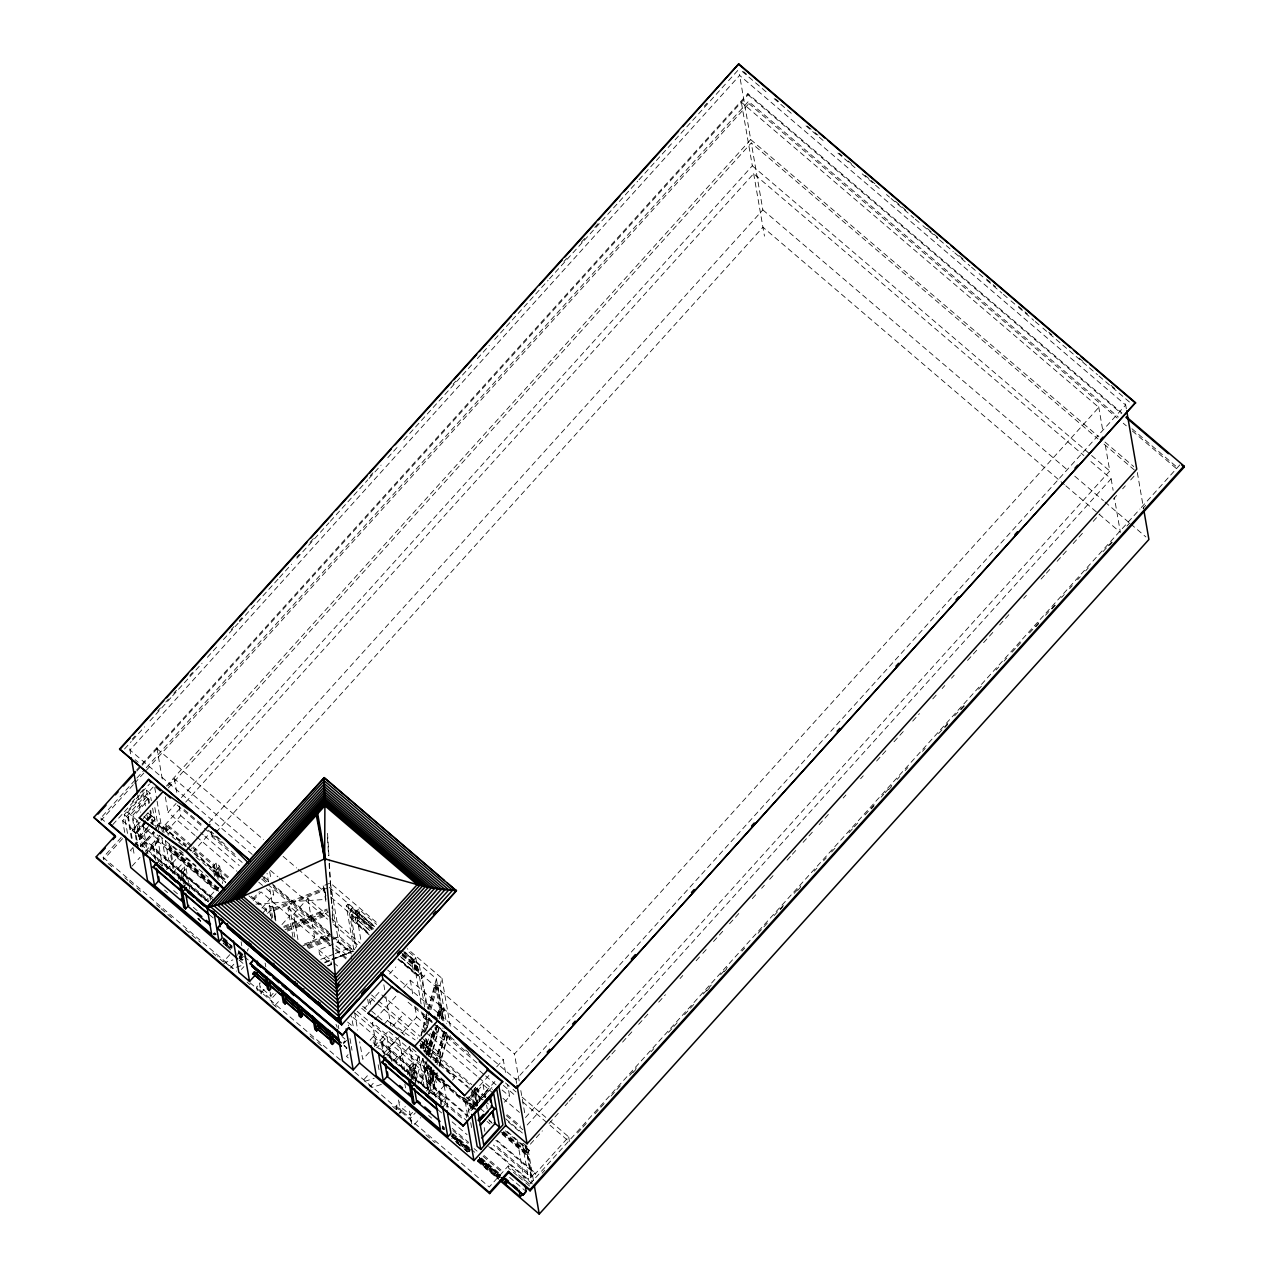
<?xml version="1.0" encoding="UTF-8"?>
<svg xmlns="http://www.w3.org/2000/svg" width="1278" height="1278" viewBox="0 0 1278 1278"><rect width="100%" height="100%" fill="white"/><g stroke="black" fill="none" stroke-linecap="round" stroke-linejoin="round"><path stroke-width="0.75" stroke-dasharray="5 3.75" d="M458.626 1144.209C464.633 1146.094 456.773 1135.056 454.553 1139.593M455.655 1138.363L461.182 1143.522M469.489 1149.625C468.563 1147.324 462.348 1143.746 464.01 1148.475M464.505 1145.919L469.825 1151.43M461.31 1145.871C464.585 1143.123 454.441 1134.065 453.418 1139.129M454.409 1137.228L457.796 1141.637L462.428 1144.641M470.016 1150.168L468.802 1151.318L469.937 1149.721C468.307 1147.932 462.141 1141.717 462.54 1147.181M463.259 1144.784L469.809 1151.782M500.145 1175.313C497.925 1171.495 494.075 1175.297 498.356 1177.294M497.254 1173.396L500.337 1176.878M237.644 955.289L238.267 953.132M420.845 1035.468L427.587 1010.93M428.098 1009.045L436.405 978.836L404.679 951.759M421.229 1035.867L426.469 1016.825M428.561 1009.205L435.367 984.459L439.967 985.61L443.977 1008.773L441.357 1018.294M423.433 1032.352L429.184 1011.393M429.712 1009.492L436.517 984.747L440.511 1007.911L438.418 1015.515M424.584 1032.64L428.769 1017.4M430.862 1009.78L437.667 985.034L441.661 1008.198L439.057 1017.719M439.967 985.61L441.98 978.325L407.267 948.707M426.277 1055.213L432.555 1032.368M437.268 1015.227L439.36 1007.607L435.367 984.459M426.996 1054.43L433.801 1029.669M437.459 1016.345L439.552 1008.725L444.169 1009.892L446.501 1023.406M427.954 1053.599L435.287 1026.937M428.146 1054.717L435.478 1028.055M438.61 1016.633L440.702 1009.013L442.699 1020.595M436.964 1025.323L424.823 1069.111L425.606 1073.568M429.296 1055.005L437.156 1026.442M439.249 1018.838L441.853 1009.316L443.865 1020.882M430.366 1058.28L439.265 1025.915M431.085 1057.497L439.456 1027.033M441.549 1019.413L444.169 1009.892M437.188 1073.025L434.041 1084.463L429.424 1083.297L433.082 1069.974M435.175 1062.353L443.546 1031.889L442.891 1028.023M433.577 1070.037L428.386 1088.92L426.261 1091.252M435.638 1062.481L444.984 1028.502M430.574 1083.584L434.248 1070.261M436.341 1062.641L444.712 1032.177M434.871 1072.45L431.74 1083.872L428.402 1064.574M436.964 1064.83L445.862 1032.464M439.073 1065.453L441.086 1058.12L440.319 1053.663L445.846 1033.519L436.469 1025.515M437.06 1072.769L435.558 1078.265L436.325 1082.722M439.281 1065.421L448.163 1033.055L443.546 1031.889M468.595 1117.02L433.769 1087.29L437.411 1074.015M439.504 1066.427L448.354 1034.158L449.233 1039.19L479.314 1064.862M449.233 1039.19L450.223 1035.547M412.123 1076.955L418.385 1055.995M420.654 1048.375L422.922 1040.755M425.766 1031.218L429.743 1017.895M412.219 1077.498L418.481 1056.555M421.325 1047.017L423.018 1041.314M427.012 1027.975L429.839 1018.438M415.142 1082.386L422.123 1059.67M424.456 1052.098L430.287 1033.151M425.446 1062.849L423.785 1068.216L424.552 1072.673L421.085 1083.968M428.194 1053.903L429.839 1048.519L429.073 1044.062L433.482 1029.733L429.6 1044.509L430.366 1048.966M451.549 1136.941L452.731 1135.535L452.045 1134.497L470.176 1149.928M480.384 1158.491L483.755 1161.846L482.125 1161.335L481.007 1162.565L482.685 1163.523L479.282 1159.721M478.387 1160.136C481.614 1165.057 484.394 1159.418 479.314 1157.836L499.267 1175.824M132.369 739.004L135.037 736.048M157.753 710.919L160.437 707.964M165.773 702.037L168.456 699.082M173.792 693.171L176.476 690.216M189.831 675.423L192.499 672.468M231.254 629.591L233.922 626.635M239.274 620.725L241.941 617.769M296.736 557.144L299.403 554.189M310.091 542.351L315.442 536.441M370.221 475.815L372.904 472.86M453.067 384.151L455.751 381.195M563.981 261.431L566.649 258.476M581.346 242.213L585.356 237.772M594.717 227.42L600.053 221.509M704.29 106.186L706.958 103.23M124.541 748.988L131.235 741.607M132.561 740.122L144.59 726.815M149.941 720.904L171.316 697.245M172.658 695.759L188.681 678.027M190.023 676.541L202.052 663.234M207.387 657.323L218.091 645.502M223.426 639.575L238.123 623.313M239.465 621.843L278.221 578.966M279.547 577.48L291.576 564.173M296.927 558.262L328.989 522.782M330.331 521.296L367.744 479.889M369.086 478.419L381.1 465.112M387.793 457.716L398.48 445.894M403.816 439.967L471.965 364.565M477.317 358.655L489.346 345.348M494.682 339.437L548.134 280.281M549.476 278.812L582.88 241.846M584.222 240.376L637.674 181.22M639 179.751L655.039 162.002M656.381 160.533L673.746 141.299M675.088 139.829L727.198 82.159M728.54 80.69L739.227 68.852M136.618 770.027L140.644 765.586M141.97 764.1L747.886 93.661L1121.892 412.986M136.826 771.145L140.836 766.704M142.162 765.218L748.077 94.78L747.886 93.661M133.263 784.74L101.154 820.284L100.754 818.048L135.564 779.548M136.89 778.062L144.925 769.18M146.267 767.695L748.477 101.345L1118.314 417.091M134.605 783.254L748.86 103.582L748.477 101.345M132.257 801.785L134.877 798.878M140.133 793.079L144.063 788.718M112.768 824.677L149.51 784.021M127.496 833.432L124.254 814.629L146.443 790.076L150.021 793.127L151.315 800.635M132.113 838.272L127.608 812.233L143.471 794.692L150.165 800.411M124.701 832.425L122.688 820.716L153.072 787.088M131.394 838.352L127.832 817.68L150.021 793.127M147.944 798.51L132.081 816.051L134.925 832.505L145.5 820.811M166.444 786.082L750.713 139.59L739.435 74.3M122.592 838.592L103.566 859.647L103.183 857.41L122.209 836.355M167.849 786.066L174.415 778.813L255.36 847.921M168.361 787.951L751.288 142.928L1097.978 438.929M147.417 828.112L139.494 836.882L132.241 830.221L138.855 822.92M144.142 817.073L148.104 812.68L155.245 818.783L148.743 826.658M132.337 830.78L140.276 822.01M141.586 820.556L148.104 812.68M146.81 819.358L150.788 814.965M145.596 821.371L135.021 833.064L137.545 847.697M146.906 819.917L150.884 815.524M146.491 822.137L135.915 833.831L138.439 848.464M147.801 820.684L151.762 816.291L153.04 823.607M139.494 836.882L149.957 824.63M151.283 823.176L155.245 818.783M133.391 845.716L147.928 829.63M133.024 847.458L130.42 850.349L133.998 853.4L133.024 847.761M134.334 846.004L150.005 828.671M195.023 835.429L168.025 812.361L176.044 803.479M181.396 797.568L752.327 165.82L741.24 101.649M156.731 825.828L159.255 823.032L186.444 846.244M155.565 828.703L158.744 825.205L186.38 844.598M214.512 901.022L144.51 841.259L141.347 844.758L208.378 901.98M140.516 846.164L153.584 831.722M140.516 846.611L153.727 831.994L154.606 832.761L141.395 847.378M164.015 832.889L163.025 827.185L180.406 807.968M185.741 802.057L753.669 173.648L1083.872 455.543M132.097 866.117L140.037 857.346M145.309 851.499L159.846 835.429M144.126 854.87L159.974 837.33L157.29 835.045M144.047 856.292L161.092 837.425M166.348 831.611L180.773 815.636L179.112 805.955M158.2 841.451L148.695 851.979L205.886 900.814L215.391 890.287L158.2 841.451L162.37 865.637M168.808 849.71L171.779 845.093L168.808 849.71L217.068 890.91L219.177 888.577M166.555 869.711L182.594 851.947M209.336 822.361L762.854 209.896L751.288 142.928M172.498 873.225L177.562 867.602L177.85 869.28L170.709 863.177M187.131 858.353L177.754 868.72L211.078 897.172M192.483 852.426L211.221 831.706L220.247 839.406M178.92 879.36L177.977 873.88L184.32 866.867L186.109 868.385L188.952 884.855L207.899 901.038M242.165 862.41L212.084 836.723L214.752 833.767M216.094 832.282L762.934 227.212L1064.35 484.554M180.709 880.893L179.767 875.398L186.109 868.385M214.544 876.293L212.867 866.644L216.046 863.129L219.624 866.18L222.612 883.545M218.107 879.344L216.445 869.695L219.624 866.18M218.985 887.459L216.877 889.792L216.206 885.942M213.65 934.394L214.768 933.164L216.142 934.346M252.98 898.769L259.45 891.613M253.22 900.511L261 891.9L314.58 937.493L306.8 946.103M223.139 941.279L224.193 939.761M223.522 943.531L225.679 941.023L226.174 943.867M223.57 943.819L224.624 942.301M228.746 946.774L225.966 944.394L226.957 942.397L231.43 946.215L230.312 947.445L231.366 945.88L223.378 939.218M226.03 944.73L227.149 943.515L226.206 945.784L226.03 944.73L230.2 948.292L231.254 946.726L230.2 948.292M261.91 908.051L273.716 894.983L272.374 887.236M263.124 912.652L269.466 905.623L270.824 906.789L272.837 918.451M229.8 954.698L223.315 961.871L217.26 956.695M267.549 913.419L269.674 911.07L327.36 888.002M223.698 964.107L225.295 962.35L232.9 959.922M240.296 955.465L239.29 957.238L240.743 958.484L241.846 957.254L240.296 955.465L239.194 956.695L242.676 959.858M230.471 967.973L234.353 963.676M239.545 957.925L243.443 953.628M241.766 956.711L240.743 958.484M243.443 956.279L239.449 960.705L243.203 959.49M292.934 937.062L287.917 907.971L289.499 906.214L328.526 939.538M241.366 969.459L243.906 966.647M281.943 924.553L289.563 916.118M297.95 939.602L293.573 914.217L307.838 898.434L330.283 917.588M257.341 990.61L256.718 987.031L260.424 982.942M260.728 993.23L265.664 987.782M353.878 949.953L346.274 905.958L347.872 904.201L373.416 926.007M273.188 993.325L270.824 995.961L260.089 986.808M356.418 947.03L350.044 910.112L351.626 908.37L373.975 927.445M276.096 993.629L271.016 999.252L256.718 987.031M368.288 933.18L356.243 922.892L354.613 913.403L358.575 909.025L376.627 924.441M275.089 1005.371L280.17 999.747M369.326 935.017L352.872 920.959L353.655 920.08L368.623 932.86M371.882 929.905L356.929 917.141L353.75 920.639L351.626 908.37M356.243 922.892L360.204 918.515L358.575 909.025M389.502 973.932L395.845 966.919M378.927 992.415L364.661 1008.214L363.974 1004.3M415.765 957.861L411.804 962.238L413.433 971.727L417.411 967.334L415.765 957.861L406.739 950.145M412.411 962.414L413.992 960.657M413.401 962.654L414.184 961.775M343.159 1042.752L344.74 1040.995L344.932 1042.113M421.101 1003.901L414.391 965.05L415.973 963.292L403.768 952.877M343.351 1043.87L346.514 1040.356M424.711 1007.16L417.778 966.983L419.36 965.241L403.481 951.679M374.917 1019.429L397.218 994.747M403.784 987.495L410.334 980.242L503.276 1059.59L505.96 1075.086M397.762 959.283L417.203 975.897L418.002 975.018L398.544 958.404M401.819 955.465L421.261 972.063L418.098 975.577L415.973 963.292M348.031 1054.622L346.45 1056.379L348.239 1057.912M424.839 975.114L421.676 978.629L398.64 958.963M384.343 1024.029L387.506 1020.515L415.158 1039.909M373.288 1036.57L370.125 1040.084L441.613 1101.125L444.776 1097.61L373.288 1036.57L374.917 1045.963M369.214 1052.225L362.728 1059.398L359.693 1041.81M374.406 1046.474L387.378 1032.129M392.538 1026.41L403.944 1013.789M383.895 1053.36L397.027 1038.838M402.266 1033.039L416.708 1017.064L415.031 1007.368M391.819 1061.331L389.471 1047.8L398.992 1037.273M364.022 1079.463L369.214 1073.728M386.084 1055.069L391.26 1049.318L389.471 1047.8M387.665 1055.963L391.643 1051.554L391.26 1049.318M432.523 1022.144L428.609 1018.806L427.028 1020.563L423.449 1017.512L428.21 1012.24M369.869 1087.003L375.061 1081.268M393.225 1061.171L398.416 1055.42L400.206 1056.954L402.538 1070.501M394.806 1062.066L398.8 1057.657L398.416 1055.42M400.206 1056.954L409.711 1046.426L417.267 1052.88M428.402 1056.219L425.382 1038.742L426.74 1039.909L420.398 1046.922L470.448 1089.655M407.698 1074.686L406.755 1069.191L413.098 1062.178L414.887 1063.711L418.273 1083.297M409.487 1076.204L408.545 1070.724L414.887 1063.711M428.098 1065.996L426.181 1069.446L472.924 1109.352M426.181 1069.446L429.344 1065.932M396.739 1109.623L396.132 1106.061L399.934 1101.844M398.944 1113.585L405.286 1106.572M412.602 1112.355L410.222 1114.991L399.503 1105.837M411.037 1121.844L410.43 1118.266L415.366 1112.803M357.137 1011.313L444.169 1085.597L434.648 1096.125L377.457 1047.305L386.978 1036.777L390.828 1059.095M452.46 1080.118L454.585 1077.785L420.047 1043.327M414.439 1124.464L420.606 1117.643M441.725 1108.585L445.431 1103.825L417.73 1080.166M488.851 1075.549L465.224 1101.684L467.908 1117.196M496.711 1066.842L503.276 1059.59M493.771 1093.776L483.052 1084.623L467.205 1102.163L469.457 1115.183M519.156 1080.916L514.491 1053.935L1098.792 407.394L741.336 102.208M494.906 1081.523L465.847 1113.681L466.518 1117.595M472.556 1106.732L488.42 1089.191M473.451 1107.499L489.314 1089.958M470.991 1110.662L493.18 1086.092M451.757 1138.634L452.875 1137.42L449.792 1133.826M504.395 1102.211L509.634 1096.412L507.638 1084.782M469.905 1150.088L468.802 1151.318L463.403 1147.149M479.554 1159.226L478.627 1161.59L479.554 1159.226L485.576 1165.328L485.944 1167.581L487.046 1166.351L486.662 1164.082C485.624 1160.887 483.02 1166.239 485.496 1163.092M486.662 1164.082L484.458 1166.558L479.825 1161.638L480.927 1160.408M482.685 1163.523L483.787 1162.293M525.482 1117.547L1109.783 471.007L1104.783 442.092M482.892 1165.216L484.011 1163.986M484.825 1166.878C486.87 1163.092 482.876 1169.833 488.356 1169.881L489.474 1168.651L485.944 1165.648M487.876 1165.121L486.758 1166.351L487.158 1168.603L488.26 1167.373L487.876 1165.121L489.027 1166.111L487.924 1167.341L484.346 1164.034M487.876 1167.054L489.027 1166.111M527.175 1124.991L1111.141 478.819L1089.926 460.719M494.937 1174.019C498.228 1172.437 491.679 1175.648 490.768 1170.472L491.742 1168.459L496.215 1172.277L495.097 1173.508L496.215 1172.277M488.26 1167.373L496.583 1174.45L495.529 1176.016L489.857 1171.159L491.742 1168.459M490.816 1170.808L491.934 1169.578L491.008 1171.862L490.816 1170.808L494.985 1174.354M496.583 1174.45L495.529 1176.016M498.484 1178.572C494.522 1176.734 497.749 1173.14 499.65 1177.102M498.548 1178.332L496.391 1176.191L497.493 1174.961L499.602 1177.342M496.391 1176.591L498.58 1174.482L500.289 1175.712M525.801 1182.837L530.098 1186.495L529.715 1184.259L508.261 1165.951L489.234 1187.006L354.501 1071.97M530.354 1144.177L542.383 1130.87M549.061 1123.474L558.422 1113.106M565.116 1105.71L567.783 1102.754M569.125 1101.269L575.803 1093.872M589.174 1079.079L593.184 1074.654M606.555 1059.845L610.564 1055.42M611.906 1053.935L615.916 1049.494M622.594 1042.097L633.297 1030.26M638.649 1024.349L649.336 1012.511M658.697 1002.16L665.391 994.763M680.088 978.485L682.771 975.529M696.143 960.736L701.478 954.81M702.82 953.34L706.83 948.899M713.523 941.503L722.869 931.151M729.562 923.754L738.924 913.387M752.295 898.594L756.304 894.169M761.656 888.242L764.324 885.287M769.675 879.36L773.685 874.935M787.056 860.142L791.066 855.701M792.392 854.215L796.418 849.774M803.095 842.378L812.457 832.026M819.134 824.63L829.837 812.792M843.208 797.999L845.876 795.044M860.589 778.765L863.257 775.81M876.628 761.017L887.331 749.18M894.009 741.783L903.37 731.431M912.732 721.08L919.409 713.683M932.78 698.874L936.79 694.449M942.142 688.522L944.809 685.567M951.503 678.171L954.171 675.215M967.542 660.422L976.903 650.055M983.597 642.658L992.942 632.306M999.636 624.91L1010.323 613.073M1023.694 598.28L1026.378 595.324M1041.075 579.046L1045.084 574.605M1046.426 573.135L1050.436 568.694M1057.13 561.298L1067.817 549.46M1073.169 543.549L1083.872 531.712M1093.217 521.36L1099.911 513.964M1113.282 499.171L1117.291 494.73M1122.643 488.803L1125.311 485.848M1130.663 479.937L1134.672 475.496M529.252 1150.28L526.264 1154.897L529.252 1150.28L505.114 1129.672M490.768 1147.436L528.677 1179.802L535.019 1172.789L497.11 1140.423M550.626 1121.477L568.678 1136.877L535.21 1173.907L495.848 1140.295M529.715 1184.259L1139.96 509.027M1141.302 507.542L1180.6 464.058M577.56 1133.027L581.57 1128.586M582.912 1127.116L586.921 1122.675M594.941 1113.793L604.302 1103.441M610.996 1096.045L620.341 1085.693M629.703 1075.341L636.396 1067.945M651.093 1051.666L653.777 1048.711M668.474 1032.432L672.5 1027.991M673.826 1026.522L677.835 1022.08M684.529 1014.684L693.89 1004.316M703.235 993.965L711.271 985.098M720.616 974.731L727.31 967.334M742.023 951.072L744.691 948.1M758.062 933.307L768.749 921.47M774.101 915.559L784.804 903.722M794.165 893.37L800.843 885.973M814.214 871.181L816.882 868.225M823.575 860.829L826.243 857.857M831.595 851.947L835.604 847.506M848.975 832.713L852.985 828.272M854.327 826.802L858.337 822.361M865.014 814.965L874.376 804.597M881.069 797.2L883.737 794.245M885.079 792.775L891.756 785.379M897.108 779.452L899.776 776.497M905.128 770.586L907.811 767.615M922.508 751.352L925.192 748.381M938.563 733.588L949.25 721.75M954.602 715.84L965.289 704.002M978.66 689.209L981.344 686.254M996.041 669.976L998.725 667.02M1004.061 661.109L1006.745 658.138M1012.096 652.227L1016.106 647.786M1017.432 646.317L1022.783 640.39M1029.477 632.993L1038.838 622.642M1045.516 615.245L1056.219 603.408M1061.555 597.497L1064.239 594.526M1069.574 588.615L1072.258 585.659M1077.61 579.733L1080.277 576.777M1085.629 570.867L1088.297 567.895M1103.01 551.633L1107.02 547.192M1108.361 545.706L1113.697 539.795M542.144 1173.172L544.811 1170.217M633.137 1072.482L635.821 1069.51M706.75 991.041L709.418 988.07M724.147 971.791L726.815 968.82M780.347 909.585L783.031 906.629M797.744 890.335L800.427 887.379M871.356 808.894L874.024 805.939M888.753 789.644L891.421 786.689M944.953 727.454L947.637 724.498M961.024 709.689L965.034 705.248M1035.963 626.763L1038.631 623.792M1052.018 608.983L1056.027 604.542M1109.56 545.323L1112.243 542.351M1126.956 526.073L1129.64 523.101M1143.027 508.293L1145.695 505.337M459.968 1144.864L455.144 1139.577M453.307 1138.458L454.744 1138.906M462.157 1146.015L468.818 1150.951M324.756 962.238L330.187 960.05M331.992 959.331L353.734 950.592L337.743 936.95L334.133 938.387M324.852 962.797L353.83 951.151M270.824 906.789L272.518 906.118L274.291 910.415L275.968 920.064M325.81 901.31L323.142 885.878L330.315 883.002L377.09 922.94M274.291 910.415L324.931 890.175M283.748 926.374L327.152 909.025M283.94 927.493L327.344 910.144M286.448 927.812L328.031 911.182M285.09 929.601L328.222 912.3M287.087 930.001L327.12 914.058M287.534 931.071L327.312 915.176M304.212 944.154L329.532 934.026M302.662 945.96L331.529 934.426M306.912 945.576L328.606 936.902M307.359 946.647L329.053 937.972M307.806 947.733L329.5 939.042M308.893 948.484L332.344 939.106M332.392 939.442L339.581 936.566L354.757 949.538M327.935 966.04L331.545 964.602L319.548 954.362L318.781 949.905L338.606 941.966L350.603 952.206L332.568 959.411M320.81 959.347L333.51 954.267M335.315 953.548L349.837 947.733L352.488 950.017M332.184 959.091L350.603 952.206M327.44 965.609L331.114 964.235L330.347 959.778M236.238 967.238L243.842 964.81M364.693 1081.38L374.198 1078.328M381.355 1084.431L371.85 1087.482L366.131 1082.594M496.152 1174.626L500.497 1177.821M255.951 904.105L325.602 899.392M439.36 1007.607L443.977 1008.773M482.525 1161.207L480.56 1159.817M199.4 918.882L198.473 918.722L198.873 919.888M459.856 1145.408L458.403 1144.353M455.415 1139.369L461.326 1145.599M466.406 1150.919L467.381 1151.702M458.099 1143.81L456.901 1142.788M442.763 1128.554L443.77 1129.401A7.796 1.166 42.1 0 0 442.14 1127.979M442.859 1128.921L443.738 1129.64M466.454 1151.238L467.333 1151.973M743.588 71.632L746.624 74.22M775.458 98.853L778.51 101.441M807.345 126.059L813.415 131.251M814.933 132.545L817.968 135.133M839.231 153.28L842.266 155.884M848.336 161.06L851.372 163.648M865.03 175.326L869.599 179.208M871.117 180.502L875.67 184.399M895.399 201.237L907.54 211.605M927.285 228.458L937.908 237.532M959.171 255.68L963.724 259.562M986.488 279.003L995.594 286.783M1018.374 306.225L1027.48 314.005M1048.743 332.152L1051.778 334.74M1079.095 358.08L1083.648 361.962M1110.981 385.301L1115.534 389.183M742.262 71.44L768.062 93.486M774.149 98.662L792.36 114.221M806.019 125.883L824.246 141.443M837.905 153.104L856.116 168.664M862.187 173.84L880.414 189.4M886.485 194.575L889.52 197.179M891.038 198.473L913.818 217.915M915.336 219.209L921.406 224.385M922.924 225.695L938.1 238.651M939.618 239.944L953.276 251.606M954.81 252.9L969.986 265.872M971.504 267.166L977.574 272.342M979.092 273.652L985.162 278.828M986.68 280.122L1001.872 293.093M1003.39 294.387L1009.46 299.563M1010.978 300.857L1017.048 306.049M1018.566 307.343L1033.742 320.315M1035.26 321.609L1041.33 326.785M1042.848 328.079L1097.514 374.742M1099.032 376.036L1130.902 403.257M748.077 94.78L1121.413 413.529M1131.957 428.737L1177.437 467.556M748.86 103.582L1117.18 418.034M1123.25 423.21L1126.285 425.798M1132.34 430.974L1177.821 469.793M750.713 139.59L1098.92 436.868M1104.975 442.044L1133.746 466.598M1104.032 444.105L1134.321 469.953M752.327 165.82L1090.102 454.201M1091.604 455.495L1109.783 471.007M762.854 209.896L1068.68 470.991M1074.734 476.167L1103.489 500.72M1105.007 502.014L1129.225 522.702M1130.742 523.98L1145.887 536.92M1065.868 485.848L1120.391 532.399L1114.432 497.957M329.165 887.283L374.486 925.975M374.646 926.63L356.594 911.214L358.223 920.703L370.269 930.991M404.759 952.334L413.784 960.05L415.414 969.539L400.365 956.679M412.586 961.36L414.376 962.893M373.176 928.323L350.843 909.249L352.872 920.959M402.969 953.755L415.19 964.171L417.203 975.897M346.274 905.958L373.336 929.042M401.883 953.436L417.778 966.983M354.613 913.403L374.166 930.112M402.346 954.49L417.411 967.334M350.044 910.112L372.489 929.282M402.426 954.826L414.391 965.05M157.034 748.748L263.572 839.694M283.077 856.372L296.624 867.938M298.141 869.216L325.235 892.348M331.242 897.491L370.38 930.895M400.461 956.583L514.491 1053.935M350.172 917.588L368.719 933.419M398.385 958.883L413.433 971.727M331.769 918.866L360.204 943.148M252.213 854.391L129.957 750.01L739.627 75.418L1125.678 405.014L516.008 1079.622L387.729 970.082M270.409 870.398L277.933 876.82M279.435 878.114L327.599 919.233M333.622 924.361L359.198 946.215M135.148 759.707L138.168 762.295M263.859 876.644L269.866 881.772M271.367 883.066L328.526 931.854M505.513 1082.961L511.519 1088.089M513.037 1089.383L516.04 1091.939M522.047 1097.083L549.125 1120.199M184.144 809.613L202.243 825.061M208.282 830.205L224.864 844.375M261.047 875.254L268.492 881.612L267.038 873.241M272.997 885.462L331.705 935.576M333.207 936.87L351.274 952.286M414.439 1006.217L435.542 1024.237M437.06 1025.531L456.661 1042.257M465.703 1049.989L468.722 1052.561M177.147 805.044L202.914 827.058M204.432 828.352L236.286 855.541M263.06 878.401L267.342 882.06M273.3 887.14L328.989 934.681M330.491 935.975L351.562 953.963M408.081 1002.208L470.256 1055.293M261.718 879.088L266.223 882.954M267.725 884.232L329.389 936.87M503.372 1085.405L515.401 1095.677M522.926 1102.099L548.486 1123.937M549.987 1125.215L569.541 1141.909L568.678 1136.877M336.034 945.944L348.047 956.2M180.773 815.636L203.266 834.838M204.768 836.116L239.242 865.557M258.731 882.187L264.722 887.315M266.223 888.593L273.716 894.983M416.708 1017.064L431.692 1029.86M433.194 1031.138L484.154 1074.654M485.656 1075.932L496.152 1084.894M502.142 1090.006L509.634 1096.412M287.917 907.971L329.948 943.851M335.954 948.979L346.466 957.957M293.573 914.217L333.973 948.707M335.459 949.985L345.939 958.931M196.524 836.707L237.037 871.292M381.866 994.939L424.951 1031.713M426.453 1033.007L477.461 1076.555M478.962 1077.833L492.477 1089.367M502.973 1098.329L519.475 1112.419M318.781 949.905L330.762 960.129L331.545 964.602M333.798 962.717L338.335 966.583M371.594 995.003L419.999 1036.314M421.516 1037.608L440.319 1053.663M370.86 998.166L417.746 1038.199M419.264 1039.493L441.086 1058.12M191.844 845.573L166.204 823.687L168.201 835.269M193.345 846.867L214.464 864.886L216.461 876.468M228.586 876.948L218.027 867.938L220.04 879.52M251.207 896.261L266.287 909.137L266.958 913.003M423.577 1043.423L471.822 1084.623M485.959 1096.684L475.4 1087.674L478.068 1103.106M507.078 1114.704L520.641 1126.301M191.045 846.451L165.405 824.566L167.083 834.215M192.547 847.729L213.666 865.765L215.327 875.414M227.803 877.826L217.244 868.816L219.241 880.398M248.906 895.846L265.489 910.016M469.521 1084.207L422.778 1044.302L424.104 1052.018M485.161 1097.562L474.617 1088.552L477.605 1105.917M506.28 1115.582L522.862 1129.752M212.867 866.644L216.445 869.695M148.2 813.239L155.341 819.342M187.962 847.522L227.228 881.053M419.647 1045.34L467.988 1086.604M469.489 1087.898L483.084 1099.495M484.602 1100.789L489.139 1104.655M505.753 1118.841L522.367 1133.027M163.025 827.185L185.773 846.611M187.291 847.905L226.717 881.564M471.965 1090.949L485.608 1102.594M508.356 1122.02L520.481 1132.372M158.744 825.205L182.578 845.557M195.997 857.011L225.807 882.459L191.269 848.017M387.506 1020.515L406.883 1037.065M426.261 1053.599L454.585 1077.785M143.903 816.626L155.341 826.403M371.594 1011.026L383.704 1021.362M179.431 849.822L185.47 854.982M362.648 1006.249L367.201 1010.131M468.691 1096.78L477.764 1104.527M523.133 1143.267L527.67 1147.133L533.629 1181.575M173.297 846.371L195.917 865.685M466.853 1097.003L477.413 1106.013L473.739 1084.798M480.991 1109.08L484.011 1111.652M158.967 835.205L208.17 877.107M361.722 1008.31L366.259 1012.176M388.975 1031.57L431.437 1067.833M466.182 1097.482L476.742 1106.508M505.305 1130.79L529.443 1151.382M218.458 888.034L170.198 846.835L169.527 842.985M427.571 1066.571L447.172 1083.313M463.77 1097.482L475.831 1107.77L472.828 1090.406M503.532 1131.429L527.654 1152.021L526.664 1146.238M218.65 889.153L170.389 847.953L174.399 871.117L209.081 900.734M427.763 1067.689L450.383 1087.003M462.444 1097.307L476.023 1108.889M488.643 1119.672L491.663 1122.244M503.724 1132.548L527.846 1153.139L531.856 1176.303L494.155 1144.114M127.608 812.233L138.343 821.387L142.832 847.426M217.659 888.913L169.415 847.713L168.744 843.863M476.582 1110.167L426.772 1067.449L425.782 1061.667M489.17 1120.71L492.19 1123.298M502.733 1132.308L526.871 1152.9L525.53 1145.184M217.851 890.031L169.607 848.832L173.6 871.995M473.723 1108.473L426.964 1068.568L430.974 1091.731M501.423 1132.132L527.063 1154.018L531.057 1177.182L493.356 1144.992M218.81 891.309L136.363 820.907L140.724 846.116M472.732 1108.234L372.297 1022.336L376.643 1047.529M501.95 1133.187L526.073 1153.778M487.062 1121.429L490.081 1124.001M502.142 1134.289L526.264 1154.897M124.254 814.629L127.832 817.68M354.885 1013.198L424.552 1072.673M122.688 820.716L212.995 897.811M352.968 1017.32L468.291 1115.822M132.241 830.221L139.398 836.323M177.977 873.88L179.767 875.398M406.755 1069.191L408.545 1070.724M467.956 1121.749L431.756 1090.853L426.916 1062.353M208.282 901.613L159.462 859.679L187.163 883.322L184.32 866.867M416.005 1079.191L388.224 1054.989L415.941 1078.648L413.098 1062.178M417.826 1080.725L464.154 1120.055M347.632 1022.065L353.351 1026.953L351.45 1016.026M135.148 842.841L138.168 845.397M159.239 863.401L162.242 865.957M488.643 1146.574L532.447 1183.971M100.754 818.048L106.473 822.936M517.223 1175.504L508.644 1168.188L508.261 1165.951M518.66 1176.734L524.379 1181.623M210.183 915.336L213.186 917.892M438.61 1110.358L441.613 1112.914M452.108 1121.876L467.093 1134.672M173.68 890.574L178.217 894.456M193.313 907.348L197.85 911.214M452.188 1128.362L468.802 1142.548M483.915 1155.44L503.548 1172.214M509.587 1177.373L524.699 1190.265M453.003 1130.615L468.036 1143.443M474.058 1148.587L477.061 1151.143M483.084 1156.286L502.621 1172.964M342.025 1036.522L345.012 1039.078M223.474 937.748L227.979 941.598M238.507 950.592L246.031 957.014M452.923 1133.65L469.457 1147.772M470.975 1149.05L475.48 1152.9M481.486 1158.044L501.04 1174.722M223.283 938.659L232.34 946.407M238.379 951.551L242.916 955.433M244.417 956.711L248.954 960.593M451.949 1133.89L470.08 1149.369M480.64 1158.395L500.273 1175.153M238.475 952.11L243.012 955.992M479.234 1157.66L500.385 1175.712M223.075 939.058L224.241 940.049M164.574 890.063L167.578 892.635M197.643 918.307L200.662 920.879M215.774 933.755L214.704 932.844L213.602 934.074L214.656 934.985M223.219 940.129L232.229 947.829M238.251 952.957L242.756 956.823M428.609 1115.486L431.613 1118.058M442.332 1127.196L444.536 1129.081M452.668 1136.03L469.202 1150.136M442.396 1127.531L444.488 1129.321M223.474 941.311L231.797 948.388M213.746 933.26L214.96 934.282L214.768 933.164M221.158 939.586L224.688 942.589M225.839 943.627L231.542 949.107M240.392 956.008L241.846 957.254M452.875 1137.42L454.441 1138.746L450.99 1134.752M479.745 1160.36L478.531 1159.322L477.429 1160.552L478.627 1161.59M490.624 1169.689L496.647 1174.786M344.038 1045.26L346.833 1047.656L345.348 1049.957L346.929 1048.2L344.133 1045.819M478.435 1160.456L479.825 1161.638M223.123 943.164L227.644 947.014M457.093 1142.915L463.099 1148.043M464.601 1149.337L467.62 1151.893M478.132 1160.887L497.685 1177.565M230.743 949.953L225.056 945.097L226.957 942.397M239.178 957.925L242.197 960.497M477.381 1161.287L498.5 1179.322M239.146 960.097L245.168 965.241M396.132 1106.061L410.43 1118.266M103.183 857.41L236.414 971.152M250.041 982.782L340.875 1060.341M225.295 962.35L232.436 968.452M108.119 863.529L112.672 867.411M124.797 877.762L127.816 880.35M129.334 881.644L135.404 886.82M136.922 888.114L142.976 893.29M156.619 904.936L159.654 907.524M161.172 908.818L173.297 919.17M185.422 929.521L200.582 942.461M212.707 952.813L215.742 955.401M247.005 982.095L250.009 984.667M272.549 1003.901L278.556 1009.045M310.123 1035.995L316.129 1041.123M317.647 1042.401L323.653 1047.529M392.618 1106.413L400.19 1112.882M425.957 1134.88L435.063 1142.644M214.496 933.643L215.806 934.793M479.394 1160.089L481.502 1162.293M456.677 1142.867L457.556 1143.634M214.608 934.026L215.455 934.777M499.906 1177.581L497.477 1175.712L498.644 1177.23M442.284 1126.19L444.169 1127.915M465.847 1150.424L464.825 1149.417M442.204 1128.33L443.067 1129.145M499.746 1176.016L498.484 1174.546M456.358 1142.276L455.447 1141.302M482.125 1161.335L485.576 1165.328M481.007 1162.565L484.458 1166.558M200.71 921.646L199.719 920.064M323.142 885.878L324.484 889.089M1125.487 403.896L1126.349 408.896M1137.34 472.541L1143.618 508.884M1098.697 406.835L1103.122 432.459M1111.141 478.819L1113.122 490.305M753.669 173.648L764.468 236.142M520.817 1090.565L525.146 1115.614M535.019 1172.789L535.306 1174.466M515.817 1078.504L516.679 1083.504M525.849 1145.775L532.111 1182.07M522.462 1143.762L528.677 1179.802M517.526 1141.334L524.459 1181.447M483.052 1084.623L485.305 1097.642M486.583 1105.087L487.237 1108.793M479.649 1101.348L476.982 1085.917L473.819 1089.415L476.486 1104.863M484.186 1127.563L484.841 1131.413M490.96 1169.929L490.464 1167.086L488.356 1169.881M489.362 1168.316L489.857 1171.159M472.029 1091.284L475.033 1108.649M471.247 1092.163L474.25 1109.528M470.735 1122.627L472.013 1130.056M441.98 978.325L450.239 1026.154M436.405 978.836L443.658 1020.866M445.846 1033.519L447.396 1042.449M439.552 1008.725L441.214 1018.374M435.75 1027.943L436.677 1033.295M444.169 1085.597L448.019 1107.93M444.776 1097.61L446.405 1107.004M421.261 972.063L427.539 1008.422M419.36 965.241L426.628 1007.32M439.408 1090.869L441.932 1105.502M426.037 1014.812L427.028 1020.563M441.15 1106.381L438.626 1091.747L410.909 1068.089L412.81 1079.063M422.778 1013.614L423.449 1017.512M426.74 1039.909L429.36 1055.085M431.66 1068.36L434.935 1087.338L428.593 1094.351L422.363 1058.312M426.181 1038.95L429.184 1056.315M431.037 1067.082L434.041 1084.463M430.414 1067.865L433.769 1087.29M434.632 1092.307L435.558 1097.674M424.2 1040.308L426.213 1051.874M423.385 1041.937L425.382 1053.519M422.235 1041.65L423.897 1051.299M425.766 1062.066L429.424 1083.297M410.334 980.242L413.018 995.738M420.462 1043.072L421.452 1048.807M423.098 1058.344L429.136 1093.297M418.944 1056.123L424.552 1088.6M409.711 1046.426L415.893 1082.242M411.708 1067.21L414.551 1083.68M409.918 1065.692L412.443 1080.325M411.66 1081.204L409.136 1066.571L381.419 1042.912L383.001 1052.066M399.567 1040.611L404.854 1071.188M404.886 1084.032L405.541 1087.898M409.551 1111.109L411.772 1123.921M383.847 984.843L385.525 994.619M385.86 996.568L390.924 1025.867M398.496 1100.023L400.733 1112.978M382.218 1042.033L385.061 1058.504M356.929 917.141L360.891 940.097M369.598 999.396L370.924 1007.16M367.665 999.204L369.007 1006.968M378.16 1064.766L379.135 1070.405M347.872 904.201L355.46 948.196M349.741 947.19L351.833 959.347M354.629 1012.527L357.664 1030.1M330.315 883.002L339.581 936.566M330.81 896.836L338.606 941.966M348.495 1024.988L348.686 1026.09M325.251 892.108L325.922 895.958M324.82 891.022L325.81 896.821M326.034 899.6L324.037 888.018L273.412 908.259L275.409 919.84M349.98 1038.519L350.987 1044.382M351.322 1046.331L352.009 1050.244M338.223 1025.164L338.862 1028.87M307.838 898.434L314.58 937.493M289.499 906.214L294.867 937.253M269.706 871.724L271.032 879.488M273.859 909.345L275.856 920.927M269.786 889.153L275.185 920.4M269.466 905.623L271.751 918.914M269.674 911.07L270.664 916.805M265.137 963.085L265.808 966.951M270.153 992.095L272.054 1003.102M259.418 982.942L261.319 993.949M241.127 941.806L241.798 945.72M211.221 831.706L212.084 836.723M216.046 863.129L219.049 880.494M210.471 900.079L209.848 896.421L182.147 872.778L184.032 883.753M174.415 778.813L177.099 794.325M189.048 885.414L189.671 889.073M182.93 871.9L185.47 886.533M181.141 870.366L183.681 884.999M181.939 880.398L180.358 871.245L152.657 847.602L154.542 858.576M156.938 748.189L162.689 781.513M165.357 796.945L168.025 812.361M165.325 840.477L170.565 870.829M154.734 787.583L156.747 799.293M157.098 801.258L162.482 832.505M159.255 823.032L160.245 828.751M161.907 838.304L167.178 868.864M154.83 807.568L158.696 829.885M152.625 808.159L156.188 828.831M149.462 802.935L148.823 799.277L132.976 816.818L135.819 833.272L151.667 815.731L150.724 810.252M146.443 790.076L148.887 803.99M150.021 810.747L152.449 824.677M153.248 831.946L158.536 862.522M153.44 846.723L156.283 863.177M143.471 794.692L145.404 805.859M147.002 815.156L147.96 820.732M129.765 748.908L130.628 753.908M137.689 794.74L140.708 812.249M142.944 825.189L147.897 853.896M144.51 841.259L146.139 850.653M327.535 833.32L329.261 861.18M329.373 863.177L332.184 908.834M332.312 910.799L333.031 922.604M327.503 837.809L328.59 855.621M329.085 863.529L331.641 905.08M332.248 914.968L332.743 922.892M247.724 951.056A59.778 8.898 42.1 0 1 248.619 948.739M335.986 1024.349A59.778 8.898 42.1 0 1 337.088 1027.352M442.364 1125.982A7.796 1.166 42.1 0 1 444.073 1127.5"/><path stroke-width="1.5" d="M324.9 805.763L324.117 777.631L456.422 890.83L339.101 1020.627L337.472 1000.083L223.985 903.195L206.796 907.444L339.053 1020.355L456.374 890.542L434.776 888.226L417.235 884.6L324.9 805.763L242.996 896.389L223.985 903.195L324.644 791.833L438.114 888.705L337.472 1000.083M324.916 802.185L324.644 858.816L336.226 985.05M250.216 861.053L119.557 749.02L738.732 63.9L1135.503 402.65L516.424 1088.345L381.307 972.973M119.653 749.579L130.34 737.741M133.024 734.786L163.776 700.759M166.459 697.788L187.85 674.113M191.86 669.672L246.686 609.015M250.712 604.574L306.864 542.415M310.889 537.974L332.28 514.299M336.29 509.858L367.058 475.831M369.725 472.876L391.116 449.201M395.142 444.76L451.31 382.601M453.978 379.646L476.71 354.485M479.394 351.53L511.488 316.017M514.155 313.062L535.562 289.387M539.572 284.946L562.304 259.785M564.972 256.83L595.74 222.787M598.408 219.832L619.814 196.157M623.824 191.716L678.65 131.043M682.66 126.602L738.732 63.9M112.927 839.614L115.467 836.818L93.821 817.393L135.292 771.513M98.023 814.054L106.058 805.188M115.419 794.82L118.087 791.865M123.439 785.938L135.484 772.615M207.036 907.316L109.205 823.783L148.743 779.372L170.581 798.015M109.205 823.783L130.34 800.395M132.976 797.472L139.59 790.171M142.225 787.248L148.743 779.372M489.65 1193.572L489.458 1192.454L508.468 1171.399L508.676 1172.517L489.65 1193.572L96.441 857.857L96.249 856.755L115.276 835.7L93.821 817.393M100.243 853.656L105.323 848.033M224.193 889.808L186.284 851.995L139.254 817.888L163.041 791.577L201.78 818.751M188.713 905.383L185.55 908.882L183.76 907.364L180.917 890.894L153.216 867.251L156.922 862.474M153.216 867.251L157.018 863.033M206.844 906.39L211.669 934.298L154.478 885.462L159.223 880.207L158.6 876.548M139.254 817.888L186.077 850.733L209.848 824.406M208.857 914.281L182.61 891.868L186.412 887.651M444.393 880.558L324.117 777.631L206.796 907.444L215.774 905.639M206.844 907.715L324.165 777.903M315.698 811.993L316.497 811.115L317.391 811.881L325.539 859.056L324.74 859.934L315.698 811.993L316.593 812.76L317.391 811.881M342.36 1035.276L348.606 1027.704L342.36 1035.276L217.244 928.467L223.49 920.895L220.487 918.323M217.244 928.467L223.586 921.454L220.583 918.882M248.811 942.046L249.498 945.96L228.123 927.7L228.906 926.822M142.321 850.397L147.513 880.478L219.001 941.519L222.18 938.004L220.886 930.48M323.845 859.183L324.644 858.305L325.539 859.056M272.661 965.737L251.271 947.477L252.07 946.599M338.846 1040.02L250.216 963.404L253.379 959.89L337.328 1031.554M250.408 964.523L253.379 959.89M269.786 982.335L270.888 988.757L269.307 990.514L267.517 988.98L267.006 986.057L252.916 973.548L254.498 971.791L267.102 982.542M253.012 974.108L254.498 971.791M233.427 941.007L238.826 972.254L249.545 981.424L255.105 975.274M256.415 973.82L259.067 970.897M296.608 984.635L295.825 985.514L274.435 967.254L275.233 966.376M280.984 989.076L282.103 995.482L268.092 983.533L269.674 981.776L282.278 992.543M284.483 1000.498L283.381 994.076L297.375 1006.042L298.493 1012.448L284.483 1000.498L286.064 998.741L285.234 993.933M319.772 1004.412L318.989 1005.275L297.598 987.031L298.397 986.153M269.307 990.514L268.188 984.092L282.198 996.041L283.301 1002.463L285.09 1003.981L286.671 1002.24M303.126 989.715L303.924 988.837M312.567 1016.026L313.669 1022.448L299.675 1010.499L301.257 1008.741L313.861 1019.493M337.152 996.249L227.101 902.284L324.724 794.261L434.776 888.226L337.152 996.249L335.331 975.226L417.235 884.6M285.09 1003.981L284.579 1001.057L298.589 1013.007L299.084 1015.946L300.873 1017.464L302.455 1015.706L301.352 1009.3L312.551 1018.854M339.069 984.076L336.418 987.015L338.143 1008.23M341.514 1022.959L340.715 1023.838L320.762 1006.808L321.561 1005.93M316.065 1027.464L314.947 1021.042L328.957 1032.991L330.059 1039.413L316.065 1027.464L317.647 1025.707L317.088 1022.496M300.873 1017.464L299.771 1011.058L313.765 1023.007L314.883 1029.413L316.672 1030.947L318.254 1029.189M336.769 1018.438L337.552 1017.56M361.658 993.501L365.636 989.092M397.49 953.851L400.142 950.912M433.322 914.201L435.99 911.262M357.616 999.428L340.22 1018.678L340.411 1019.796L381.882 973.9M362.952 993.517L381.691 972.798M226.685 923.866L227.276 927.221L341.657 1024.876L382.873 979.267L381.723 972.574M341.05 1045.819L331.242 1037.448L332.839 1035.691L332.28 1032.48M316.672 1030.947L316.161 1028.023L330.155 1039.972L330.667 1042.896L332.456 1044.43L334.037 1042.672L333.207 1037.864M442.763 1023.854L488.324 1069.303L464.553 1095.613L415.062 1047.321L368.032 1013.214L391.819 986.904L430.558 1014.077M337.088 1029.509L342.488 1060.772L353.207 1069.926L359.549 1062.897L354.325 1032.624M420.414 1103.186L417.491 1100.693L414.328 1104.208L412.506 1102.658L409.663 1086.204L381.994 1062.577L385.7 1057.801M381.994 1062.577L385.796 1058.36M435.622 1101.716L440.431 1129.608L383.24 1080.789L388.001 1075.517L387.362 1071.859M368.032 1013.214L414.839 1046.043L437.3 1021.186M437.619 1109.592L411.388 1087.179L415.19 1082.977M371.099 1045.724L376.291 1075.788L447.779 1136.829L450.958 1133.314L447.06 1110.774M502.621 1081.507L463.083 1125.918L502.621 1081.507L479.282 1061.571M478.052 1120.279L483.34 1114.432M478.946 1121.046L492.158 1106.428L490.257 1095.454M480.352 1120.135L488.292 1111.365M480.304 1124.784L494.842 1108.713L491.263 1105.662M480.4 1125.343L494.842 1108.713M547.144 1052.161L549.828 1049.206M572.544 1024.077L575.212 1021.122M631.332 959.027L635.342 954.586M691.462 892.491L694.13 889.52M751.592 825.955L754.276 822.984M837.122 731.32L839.79 728.364M895.91 666.269L898.578 663.314M956.04 599.733L958.708 596.778M1014.844 534.667L1017.512 531.712M1074.974 468.131L1077.642 465.176M1100.358 440.047L1103.026 437.092M516.424 1088.345L1135.503 402.65M481.886 1138.059L495.097 1123.442L492.877 1110.63M499.554 1127.26L483.707 1144.8L477.924 1111.317L493.771 1093.776L499.554 1127.26L494.203 1122.675M480.736 1149.417L502.925 1124.864L496.759 1089.144L474.553 1113.713L480.736 1149.417L477.157 1146.366L471.63 1114.416M359.549 1062.897L473.946 1160.568L505.641 1125.471L498.899 1086.412M505.641 1125.471L527.095 1143.794L1136.765 469.186L1126.685 410.845M501.775 1179.035C503.644 1176.367 501.919 1181.191 501.647 1178.092M505.082 1181.527L503.979 1182.757L505.529 1184.546C508.836 1182.853 502.558 1180.233 506.647 1183.316M504.075 1183.3L505.177 1182.07M506.551 1182.773L505.529 1184.546M500.688 1180.137L520.242 1196.831L521.823 1195.074M525.114 1185.265L526.201 1191.559L523.037 1195.058L526.105 1191M1183.987 465.991L1184.179 467.109L530.114 1190.824L529.923 1189.706L1183.987 465.991L1126.445 416.868M500.017 1180.616L539.236 1214.1L1148.906 539.492L1143.954 510.801M236.382 899.44L324.644 858.816L424.727 886.692M217.579 905.287L232.82 900.766M446.981 889.999L456.374 890.542M426.612 887.204L445.095 889.887M433.785 1016.33L437.012 1018.598M501.887 1179.243L503.548 1180.121L501.631 1177.741M500.161 1179.993L502.43 1181.351L501.359 1179.786M738.828 64.459L816.067 130.404M819.086 132.992L825.157 138.152M828.176 140.74L947.813 242.884M950.848 245.472L1070.485 347.616M1073.52 350.204L1078.057 354.086M1081.092 356.674L1087.147 361.834M1090.182 364.422L1135.615 403.209M1125.966 417.411L1168.459 453.69M1181.799 465.064L1184.179 467.109M447.396 883.13L456.422 890.83M119.557 749.02L250.121 860.509M381.211 972.414L516.328 1087.786M382.873 979.267L397.841 992.047M148.839 779.931L150.82 782.567M502.717 1082.067L486.934 1069.542M155.916 786.928L160.453 790.81M491.359 1106.221L494.937 1109.272M242.996 896.389L335.331 975.226M160.661 866.915L163.584 869.407M167.945 873.146L173.792 878.114M176.699 880.606L179.623 883.098L180.821 890.335L153.12 866.692M185.773 888.354L191.604 893.338M386.515 1059.75L392.346 1064.718M395.269 1067.21L399.647 1070.948M109.109 823.224L206.94 906.757M211.445 910.607L215.966 914.457M348.606 1027.704L462.987 1125.359M211.557 911.166L216.062 915.016M348.702 1028.263L463.083 1125.918M155.501 864.056L180.278 885.223M340.076 1021.745L184.99 889.232L184.351 885.574M409.056 1080.533L384.263 1059.382L383.64 1055.724M413.752 1084.559L437.092 1104.464M158.504 867.107L167.258 874.567M170.166 877.059L176.013 882.044M187.994 892.284L193.825 897.268M196.748 899.76L204.033 905.974M388.736 1063.663L394.567 1068.648M397.49 1071.14L403.321 1076.124M416.772 1087.594L422.603 1092.578M425.526 1095.07L435.734 1103.777M381.898 1062.002L409.599 1085.661L408.337 1078.344M208.953 914.824L182.706 892.427L185.55 908.882M437.715 1110.151L411.484 1087.738L414.328 1104.208M508.468 1171.399L529.923 1189.706M508.676 1172.517L530.114 1190.824M217.148 927.908L342.264 1034.717M181.093 898.881L184.016 901.357M197.467 912.843L201.844 916.582M206.221 920.32L210.582 924.058M399.663 1085.485L402.586 1087.961M408.417 1092.946L412.794 1096.684M424.775 1106.924L430.622 1111.908M256.574 963.564L261.079 967.398M265.568 971.248L270.073 975.082M273.061 977.638L279.067 982.766M282.055 985.322L286.56 989.156M291.049 993.006L294.052 995.562M183.217 902.236L158.44 881.085L156.22 868.273M209.8 924.921L187.93 906.262L185.709 893.45M411.995 1097.562L387.202 1076.395L384.998 1063.6M440.031 1121.493L416.692 1101.572L414.487 1088.776M505.545 1178.572L508.564 1181.144M513.069 1184.994L517.574 1188.844M503.308 1177.741L522.942 1194.499M503.404 1178.3L523.037 1195.058M250.216 963.404L338.654 1038.902M265.616 977.958L251.606 966.008L265.712 978.517L266.91 985.498L252.916 973.548M332.839 1035.691L341.226 1042.864M273.971 985.929L279.578 990.706M335.731 1038.647L338.526 1041.043M286.064 998.741L298.669 1009.508M317.647 1025.707L330.251 1036.458M254.594 972.35L265.792 981.903M286.176 999.3L297.375 1008.869M317.743 1026.266L328.941 1035.819M341.146 1046.378L331.337 1038.008L332.456 1044.43M237.644 958.82L130.787 867.586L125.388 836.339M300.681 1014.189L302.455 1015.706M96.249 856.755L489.458 1192.454M215.375 829.917L248.507 862.97M414.839 1046.043L464.553 1095.613M186.077 850.733L224.72 889.28M517.015 1085.453L527.095 1143.794M534.284 1185.409L539.236 1214.1M519.092 1190.138L520.242 1196.831M490.001 1098.345L490.624 1102.003M492.621 1113.537L493.244 1117.196M467.189 1121.493L473.946 1160.568M442.587 1106.764L447.779 1136.829M410.11 1079.862L411.388 1087.179M386.1 1064.542L386.739 1068.2M378.432 1052.88L383.24 1080.789M316.497 811.115L324.74 859.934M346.13 1028.902L353.207 1069.926M340.507 1018.183L341.657 1024.876M340.044 1019.924L340.715 1023.838M330.139 1031.026L331.242 1037.448M328.35 1029.509L328.861 1032.432L314.851 1020.483L314.356 1017.56M320.091 1002.895L320.762 1006.808M318.302 1001.377L318.989 1005.275M296.927 983.133L297.598 987.031M295.138 981.6L295.825 985.514M298.844 1005.674L299.675 1010.499M296.784 1002.543L297.279 1005.482L283.285 993.533L282.773 990.594M273.764 963.356L274.435 967.254M266.99 977.111L268.092 983.533M257.373 961.12L258.044 965.034M250.6 943.579L251.271 947.477M244.146 950.161L249.545 981.424M227.436 923.802L228.123 927.7M218.602 917.332L220.231 926.726M213.809 911.438L219.001 941.519M181.348 884.552L182.61 891.868M157.338 869.232L157.961 872.89M149.654 857.57L154.478 885.462M131.299 757.79L137.353 792.791M115.276 835.7L115.467 836.818M338.271 1009.955L339.053 1020.355M324.117 777.631L324.356 783.206M324.245 780.714L210.439 906.645L338.734 1016.17L452.54 890.255L324.245 780.714M324.356 783.702L213.985 905.814L338.414 1012.048L448.786 889.919L324.356 783.702M324.468 786.545L217.436 904.968L338.095 1007.991L445.127 889.552L324.468 786.545M324.564 789.245L220.774 904.105L337.775 1003.997L441.581 889.153L324.564 789.245M324.772 796.561L230.072 901.341L336.833 992.495L431.533 887.715L324.772 796.561M324.82 798.702L232.931 900.383L336.529 988.837L428.418 887.156L324.82 798.702M324.868 800.699L235.663 899.408L336.226 985.274L425.43 886.565L324.868 800.699M324.884 802.552L238.235 898.418L335.922 981.808L422.571 885.942L324.884 802.552M324.9 804.229L240.695 897.412L335.619 978.469L419.839 885.287L324.9 804.229"/></g></svg>
